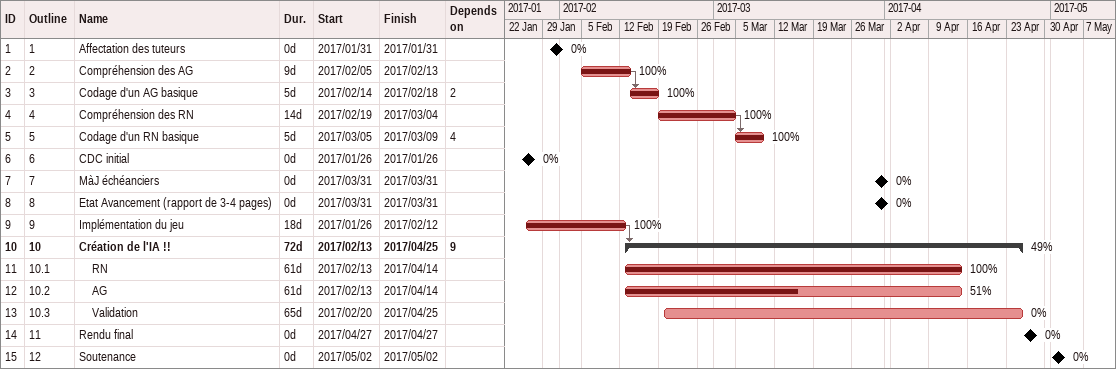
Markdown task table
| ID | WBS | Task | Duration | Start | Finish | Predecessors | % complete |
|---|---|---|---|---|---|---|---|
| 1 | 1 | Affectation des tuteurs | 0d | 2017-01-31 | 2017-01-31 |  | 0 |
| 2 | 2 | Compréhension des AG | 9d | 2017-02-05 | 2017-02-13 |  | 100 |
| 3 | 3 | Codage d'un AG basique | 5d | 2017-02-14 | 2017-02-18 | 2 | 100 |
| 4 | 4 | Compréhension des RN | 14d | 2017-02-19 | 2017-03-04 |  | 100 |
| 5 | 5 | Codage d'un RN basique | 5d | 2017-03-05 | 2017-03-09 | 4 | 100 |
| 6 | 6 | CDC initial | 0d | 2017-01-26 | 2017-01-26 |  | 0 |
| 7 | 7 | MàJ échéanciers | 0d | 2017-03-31 | 2017-03-31 |  | 0 |
| 8 | 8 | Etat Avancement (rapport de 3-4 pages) | 0d | 2017-03-31 | 2017-03-31 |  | 0 |
| 9 | 9 | Implémentation du jeu | 18d | 2017-01-26 | 2017-02-12 |  | 100 |
| 10 | 10 | **Création de l'IA !!** | 72d | 2017-02-13 | 2017-04-25 | 9 | 49 |
| 11 | 10.1 | RN | 61d | 2017-02-13 | 2017-04-14 |  | 100 |
| 12 | 10.2 | AG | 61d | 2017-02-13 | 2017-04-14 |  | 51 |
| 13 | 10.3 | Validation | 65d | 2017-02-20 | 2017-04-25 |  | 0 |
| 14 | 11 | Rendu final | 0d | 2017-04-27 | 2017-04-27 |  | 0 |
| 15 | 12 | Soutenance | 0d | 2017-05-02 | 2017-05-02 |  | 0 |
